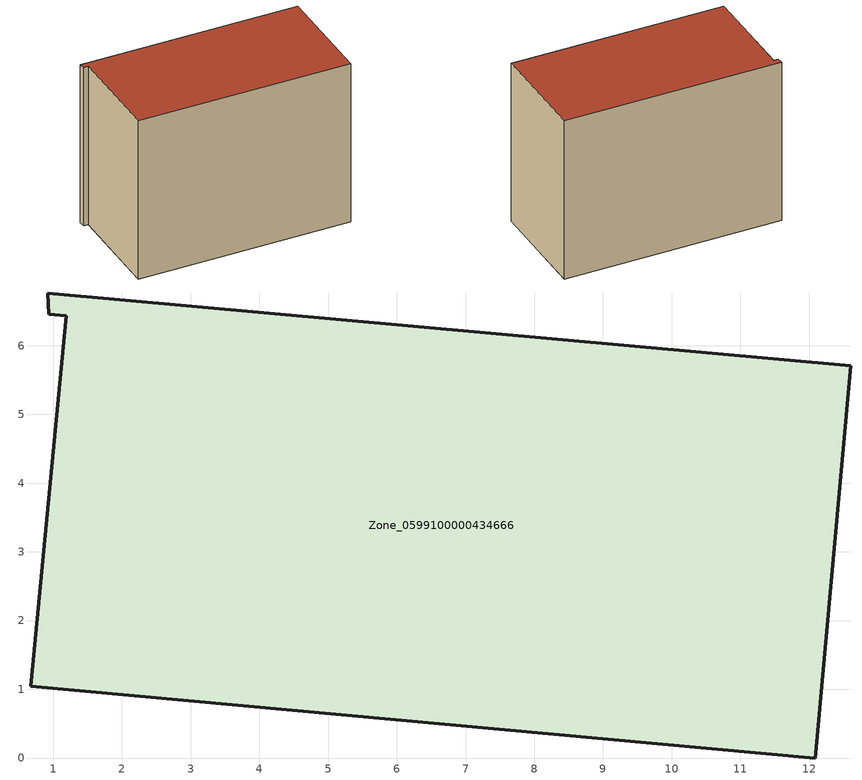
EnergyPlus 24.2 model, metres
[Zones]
Zone_0599100000434666
 floor ground (C_G): 0.92,6.77 12.61,5.71 12.09,0 0.67,1.05 1.19,6.43 0.94,6.46 z0
 wall outside (C_F): 0.67,1.05 12.09,0 12.61,5.71 0.92,6.77 0.94,6.46 1.19,6.43 0.67,1.05 z0:9.07
 roof outside (C_R): 0.94,6.46 1.19,6.43 0.67,1.05 12.09,0 12.61,5.71 0.92,6.77 z9.07
[BUILDING]
Pand.0599100000434666: North Axis=0; Terrain=City; Loads Convergence Tolerance Value=0.04; Temperature Convergence Tolerance Value=0.4; Solar Distribution=FullExterior; Maximum Number of Warmup Days=25; Minimum Number of Warmup Days=1
[Site:Location]
Rotterdam.The.Hague.AP_ZH_NLD Design_Conditions: Latitude=51.96; Longitude=4.45; Time Zone=1; Elevation=-4.5
[SITE:GROUNDTEMPERATURE:BUILDINGSURFACE]
18, 18, 18, 18, 18, 18, 18, 18, 18, 18, 18, 18
[MATERIAL] Thermal Absorptance=0.9; Solar Absorptance=0.7; Visible Absorptance=0.7
Name | Roughness | Thickness | Conductivity | Density | Specific Heat
G.TC.2006-2014 | MediumSmooth | 0.15 | 0.06 | 540 | 1210
F.TC.2006-2014 | Rough | 0.3 | 0.12 | 1920 | 840
R.TC.2006-2014 | MediumRough | 0.2 | 0.08 | 1500 | 1000
[CONSTRUCTION]
C_G: G.TC.2006-2014
C_F: F.TC.2006-2014
C_R: R.TC.2006-2014
[ZONE]
Zone_0599100000434666: Type=1; Multiplier=1; Ceiling Height=Autocalculate; Volume=Autocalculate; Floor Area=autocalculate; Part of Total Floor Area=Yes
[ZONEINFILTRATION:DESIGNFLOWRATE]
Infil_Zone_0599100000434666: Zone or ZoneList or Space or SpaceList=Zone_0599100000434666; Schedule=AlwaysOn; Design Flow Rate Calculation Method=Flow/Area; Flow Rate per Floor Area=0.0015; Constant Term Coefficient=1; Temperature Term Coefficient=0; Velocity Term Coefficient=0; Velocity Squared Term Coefficient=0
[HVACTEMPLATE:ZONE:IDEALLOADSAIRSYSTEM]
Zone_0599100000434666: Maximum Heating Supply Air Temperature=50; Minimum Cooling Supply Air Temperature=13; Maximum Heating Supply Air Humidity Ratio=0.0156; Minimum Cooling Supply Air Humidity Ratio=0.0077; Heating Limit=NoLimit; Cooling Limit=NoLimit; Dehumidification Control Type=ConstantSensibleHeatRatio; Cooling Sensible Heat Ratio=0.7; Dehumidification Setpoint=60; Humidification Control Type=None; Humidification Setpoint=30; Outdoor Air Method=None; Outdoor Air Flow Rate per Person=0.00944; Outdoor Air Flow Rate per Zone Floor Area=0; Outdoor Air Flow Rate per Zone=0; Demand Controlled Ventilation Type=None; Outdoor Air Economizer Type=NoEconomizer; Heat Recovery Type=None; Sensible Heat Recovery Effectiveness=0.7; Latent Heat Recovery Effectiveness=0.65
[ZONECONTROL:THERMOSTAT]
ThermostatControl_Zone_0599100000434666: Zone or ZoneList=Zone_0599100000434666; Control Type Schedule=DualSetpointControlType; Control 1=Thermostat_Zone_0599100000434666; Temperature Difference Between Cutout And Setpoint=0
[THERMOSTATSETPOINT:DUALSETPOINT]
Thermostat_Zone_0599100000434666: Heating Setpoint Temperature Schedule=HeatingSetpoint_Zone_0599100000434666; Cooling Setpoint Temperature Schedule=CoolingSetpoint_Zone_0599100000434666
[SCHEDULE:COMPACT]
HeatingSetpoint_Zone_0599100000434666: Through: 12/31, For: AllDays, Until: 24:00, 21
CoolingSetpoint_Zone_0599100000434666: Through: 12/31, For: AllDays, Until: 24:00, 24
DualSetpointControlType: Through: 12/31, For: AllDays, Until: 24:00, 4
AlwaysOn: Through: 12/31, For: AllDays, Until: 24:00, 1
